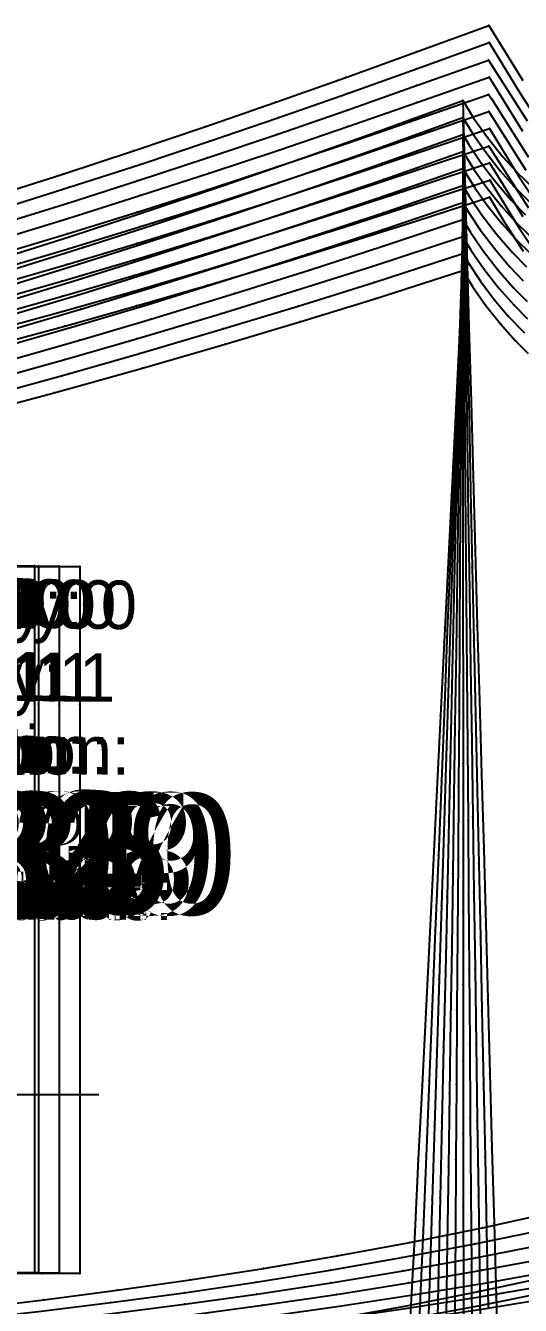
# Model space of a CAD drawing. Extents: x -2408 to 1029, y -526 to 2095.
# Drawn here: x -27.3 to 74.6, y 822.9 to 1086.8 of the extents above; entities that cross this region are included whole.
import ezdxf

# ---------------------------------------------------------------- set-up
doc = ezdxf.new("R2010")
doc.units = 0
doc.layers.add('TEXT', color=7, linetype='Continuous')

# ---------------------------------------------------------------- blocks, each defined once
blk = doc.blocks.new(' -30')
at = {"layer": '1'}
for points in [[(-229.520606, 987.520225), (-214.116548, 987.083314), (-198.889744, 986.803854), (-183.229885, 986.627731), (-167.295553, 986.530983), (-151.580754, 986.653671), (-136.843907, 986.999455), (-122.874949, 987.585204), (-107.751551, 988.469104), (-92.53808, 989.557936), (-77.486431, 990.756362), (-62.287955, 992.040492), (-46.765308, 993.494654), (-31.59976, 995.119355), (-16.677405, 996.901347), (-1.553066, 998.875569), (13.497761, 1001.026741), (28.566463, 1003.387882), (43.726847, 1005.978906), (58.723608, 1008.760932), (73.717036, 1011.77609), (88.621168, 1015.021706)], [(-664.211764, 522.223971), (-649.208861, 523.906612), (-633.890515, 525.762597), (-618.92051, 527.71629), (-603.661537, 529.855638), (-588.732149, 532.098872), (-573.547297, 534.538566), (-558.667414, 537.089756), (-543.569914, 539.84678), (-528.749644, 542.724333), (-513.751022, 545.815439), (-499.001795, 549.037525), (-484.120965, 552.4791), (-469.455603, 556.064147), (-454.548477, 559.909352), (-439.976174, 563.854919), (-425.180316, 568.021698), (-410.684444, 572.239876), (-396.225231, 576.580882), (-381.859507, 581.021738), (-367.446886, 585.576289), (-352.445335, 590.407982), (-349.308945, 585.175632), (-345.561193, 579.31799)]]:
    blk.add_lwpolyline(points, dxfattribs=at)
at = {"layer": '14'}
for points in [[(-230.041771, 974.838048), (-214.56575, 974.39029), (-199.409258, 974.086564), (-184.176903, 973.94043), (-168.404506, 973.803247), (-153.029813, 973.906816), (-137.632361, 974.245926), (-123.507077, 974.803251), (-109.767216, 975.613196), (-94.348727, 976.725192), (-79.364049, 977.862141), (-63.959231, 979.122072), (-49.005641, 980.511038), (-33.632503, 982.122847), (-18.625958, 983.86424), (-3.293244, 985.820636), (11.872398, 987.947367), (27.150515, 990.29395), (42.458572, 992.858966), (57.665661, 995.628768), (72.836435, 998.623553), (87.952669, 1001.852721)], [(-457.184765, 546.089388), (-442.170355, 550.084343), (-423.963504, 555.161139), (-406.897577, 560.120217), (-391.526947, 564.736521), (-376.100539, 569.506744), (-357.994041, 575.302811), (-355.938798, 571.990644), (-353.272464, 568.175218), (-350.228128, 564.300034), (-347.209766, 560.901625), (-344.509268, 558.212614)]]:
    blk.add_lwpolyline(points, dxfattribs=at)
at = {"layer": '2'}
for p in [(-352.445335, 590.407982), (-357.994041, 575.302811), (-357.994041, 575.302811)]:
    blk.add_point(p, dxfattribs=at)
at = {"layer": '3'}
for p in [(73.717036, 1011.77609), (58.723608, 1008.760932), (43.726847, 1005.978906), (28.566463, 1003.387882), (13.497761, 1001.026741), (-1.553066, 998.875569), (72.836435, 998.623553), (-16.677405, 996.901347), (-367.446886, 585.576289), (-349.308945, 585.175632), (-381.859507, 581.021738), (-396.225231, 576.580882), (-410.684444, 572.239876), (-355.938798, 571.990644), (-425.180316, 568.021698), (-376.100539, 569.506744), (-353.272464, 568.175218), (-439.976174, 563.854919), (-391.526947, 564.736521), (-350.228128, 564.300034), (-406.897577, 560.120217), (-358.78186, 559.547635), (-347.209766, 560.901625), (-423.963504, 555.161139), (-442.170355, 550.084343), (-359.557937, 544.069272), (-360.322592, 528.86404), (-361.084233, 513.685404), (-361.829946, 498.666906), (-362.574553, 483.487431), (-363.318647, 468.307932), (-364.092661, 452.698247), (-364.85375, 437.519584), (-365.612888, 422.429259), (-366.374362, 407.250609), (-367.134082, 392.071869), (-367.88499, 377.065575)]:
    blk.add_point(p, dxfattribs=at)
at = {"layer": '7'}
blk.add_line((-766.053925, 405.419922), (-432.919998, 405.419922), dxfattribs=at)
at = {"layer": '8'}
blk.add_lwpolyline([(-357.994041, 575.302811), (-358.78186, 559.547635), (-359.557937, 544.069272), (-360.322592, 528.86404), (-361.084233, 513.685404), (-361.829946, 498.666906), (-362.574553, 483.487431), (-363.318647, 468.307932), (-364.092661, 452.698247), (-364.85375, 437.519584), (-365.612888, 422.429259), (-366.374362, 407.250609), (-367.134082, 392.071869), (-367.88499, 377.065575), (-368.645189, 361.886858), (-369.405699, 346.708157), (-370.180402, 331.244073), (-370.940674, 316.065368), (-371.69304, 301.044358), (-372.44714, 285.989388), (-373.055725, 273.839893)], dxfattribs=at)
at = {"layer": '1'}
for s, p in [('Category: 0', (420.694237, 533.561573)), ('Piece Name:  ', (420.694237, 473.561573))]:
    blk.add_text(s, height=10, dxfattribs=at).set_placement(p)
at = {"layer": 'TEXT', "color": 7}
blk.add_text('g01-30', height=25, dxfattribs=at).set_placement((406.32, 474.66))
blk = doc.blocks.new(' -31')
at = {"layer": '1'}
for points in [[(-230.354188, 985.833593), (-215.338268, 985.438519), (-199.901877, 985.183262), (-184.035778, 985.039444), (-168.025736, 984.886238), (-152.529679, 984.93567), (-138.113903, 985.220737), (-123.104008, 985.77524), (-108.173622, 986.581126), (-93.190491, 987.608126), (-78.160477, 988.752626), (-63.189221, 989.945011), (-47.672531, 991.313117), (-32.73015, 992.82249), (-17.795201, 994.504582), (-2.889159, 996.340467), (12.212112, 998.376714), (27.069524, 1000.571165), (42.309343, 1003.026105), (57.103525, 1005.61325), (72.14837, 1008.460502), (86.862908, 1011.468573)], [(-666.410157, 524.062346), (-651.154775, 525.806184), (-635.87252, 527.696718), (-620.652663, 529.727222), (-605.429271, 531.910601), (-590.252871, 534.244037), (-575.102924, 536.734785), (-559.979017, 539.387488), (-544.915761, 542.200264), (-529.85457, 545.188645), (-514.889655, 548.337808), (-499.902464, 551.677656), (-484.878721, 555.219943), (-469.97898, 558.931053), (-455.304402, 562.781466), (-440.500104, 566.855428), (-425.978798, 571.006232), (-411.251189, 575.350242), (-396.56392, 579.82764), (-382.185382, 584.356341), (-367.568078, 589.057635), (-352.39563, 593.970985), (-346.531497, 584.419356), (-343.945719, 580.455602)]]:
    blk.add_lwpolyline(points, dxfattribs=at)
at = {"layer": '14'}
for points in [[(-230.309778, 973.133422), (-215.019542, 972.729054), (-199.514269, 972.453655), (-184.176903, 972.34024), (-168.717548, 972.168446), (-153.596564, 972.223744), (-138.452891, 972.497168), (-123.963493, 972.997494), (-110.383136, 973.723837), (-95.06787, 974.769831), (-79.6112, 975.902393), (-64.30798, 977.09257), (-48.879834, 978.444808), (-33.60516, 979.96535), (-18.120015, 981.679498), (-2.882535, 983.53499), (12.185967, 985.548397), (27.374519, 987.769931), (42.016069, 990.101471), (57.723407, 992.818572), (72.810402, 995.648884), (87.8611, 998.699277)], [(-454.24103, 549.918212), (-439.194003, 554.031898), (-424.584246, 558.187979), (-407.376708, 563.262602), (-391.867228, 567.987858), (-376.291118, 572.871899), (-357.994041, 578.807983), (-356.898139, 576.988347), (-354.306871, 573.111443), (-351.475357, 569.33881), (-348.594399, 565.915955), (-345.285479, 562.459431)]]:
    blk.add_lwpolyline(points, dxfattribs=at)
at = {"layer": '2'}
for p in [(-352.39563, 593.970985), (-357.994041, 578.807983), (-357.994041, 578.807983)]:
    blk.add_point(p, dxfattribs=at)
at = {"layer": '3'}
for p in [(72.14837, 1008.460502), (57.103525, 1005.61325), (42.309343, 1003.026105), (27.069524, 1000.571165), (12.212112, 998.376714), (-2.889159, 996.340467), (-367.568078, 589.057635), (-382.185382, 584.356341), (-346.531497, 584.419356), (-396.56392, 579.82764), (-356.898139, 576.988347), (-411.251189, 575.350242), (-376.291118, 572.871899), (-354.306871, 573.111443), (-425.978798, 571.006232), (-391.867228, 567.987858), (-351.475357, 569.33881), (-440.500104, 566.855428), (-348.594399, 565.915955), (-407.376708, 563.262602), (-358.649132, 562.686417), (-424.584246, 558.187979), (-439.194003, 554.031898), (-359.267463, 547.518838), (-359.903873, 531.964499), (-360.537909, 516.432865), (-361.157443, 501.065163), (-361.774082, 485.532827), (-362.389768, 470.000454), (-363.004279, 454.703099), (-363.637041, 439.171419), (-364.272866, 423.639861), (-364.903066, 408.198477), (-365.535021, 392.666756), (-366.159478, 377.311497)]:
    blk.add_point(p, dxfattribs=at)
at = {"layer": '7'}
blk.add_line((-766.053925, 405.419922), (-432.919998, 405.419922), dxfattribs=at)
at = {"layer": '8'}
blk.add_lwpolyline([(-357.994041, 578.807983), (-358.649132, 562.686417), (-359.267463, 547.518838), (-359.903873, 531.964499), (-360.537909, 516.432865), (-361.157443, 501.065163), (-361.774082, 485.532827), (-362.389768, 470.000454), (-363.004279, 454.703099), (-363.637041, 439.171419), (-364.272866, 423.639861), (-364.903066, 408.198477), (-365.535021, 392.666756), (-366.159478, 377.311497), (-366.791779, 361.779794), (-367.424438, 346.248108), (-368.041408, 331.099689), (-368.673841, 315.567976), (-369.302066, 300.139236), (-369.923554, 284.876894), (-370.515747, 270.334682)], dxfattribs=at)
at = {"layer": '1'}
for s, p in [('Category: 0', (420.694237, 533.561573)), ('Piece Name:  ', (420.694237, 473.561573))]:
    blk.add_text(s, height=10, dxfattribs=at).set_placement(p)
at = {"layer": 'TEXT', "color": 7}
blk.add_text('g01-31', height=25, dxfattribs=at).set_placement((406.32, 474.66))
blk = doc.blocks.new(' -32')
at = {"layer": '1'}
for points in [[(-230.488011, 984.128957), (-215.247587, 983.767109), (-200.095667, 983.551712), (-184.421997, 983.443756), (-168.741345, 983.257658), (-153.297777, 983.255747), (-138.28339, 983.491439), (-123.274546, 983.983495), (-108.376018, 984.727066), (-93.392798, 985.703898), (-78.046169, 986.826902), (-63.073899, 987.964787), (-47.80115, 989.241333), (-32.854437, 990.673366), (-17.580763, 992.310636), (-2.66784, 994.062031), (12.329512, 995.989364), (27.19852, 998.080667), (42.534483, 1000.433601), (57.345718, 1002.901455), (72.240179, 1005.584932), (86.979833, 1008.449899)], [(-664.318127, 526.376323), (-649.139851, 528.182656), (-634.150362, 530.111492), (-619.009776, 532.210167), (-604.077291, 534.432251), (-588.982202, 536.836607), (-574.121179, 539.363382), (-559.080352, 542.086794), (-544.303937, 544.929842), (-529.327109, 547.985798), (-514.646935, 551.156349), (-499.744754, 554.557768), (-484.923849, 558.130065), (-470.109178, 561.89478), (-455.145661, 565.896072), (-440.426945, 570.019091), (-425.752029, 574.287012), (-411.111505, 578.68026), (-396.005886, 583.354368), (-381.573016, 587.948533), (-367.159228, 592.632732), (-352.483521, 597.48848), (-345.580821, 586.441285)]]:
    blk.add_lwpolyline(points, dxfattribs=at)
at = {"layer": '14'}
blk.add_lwpolyline([(-455.067111, 552.753933), (-439.921329, 556.958915), (-425.203463, 561.209014), (-407.855049, 566.400333), (-392.207183, 571.23579), (-376.481646, 576.235103), (-357.994041, 582.313194), (-356.240614, 579.46992), (-353.604074, 575.650383), (-350.51694, 571.673131), (-347.422102, 568.150191), (-344.637751, 565.352112)], dxfattribs=at)
at = {"layer": '2'}
for p in [(-352.483521, 597.48848), (-357.994041, 582.313194), (-357.994041, 582.313194)]:
    blk.add_point(p, dxfattribs=at)
at = {"layer": '3'}
for p in [(72.240179, 1005.584932), (42.534483, 1000.433601), (57.345718, 1002.901455), (27.19852, 998.080667), (12.329512, 995.989364), (-367.159228, 592.632732), (-381.573016, 587.948533), (-396.005886, 583.354368), (-411.111505, 578.68026), (-356.240614, 579.46992), (-376.481646, 576.235103), (-353.604074, 575.650383), (-425.752029, 574.287012), (-392.207183, 571.23579), (-350.51694, 571.673131), (-440.426945, 570.019091), (-347.422102, 568.150191), (-407.855049, 566.400333), (-358.49787, 566.40859), (-425.203463, 561.209014), (-439.921329, 556.958915), (-358.988057, 550.997434), (-359.474144, 535.786342), (-359.958852, 520.592354), (-360.431675, 505.566142), (-360.900168, 490.37164), (-361.365744, 475.177058), (-361.851347, 459.532016), (-362.332423, 444.337911), (-362.818072, 429.14395), (-363.300177, 414.042294), (-363.782934, 398.848259), (-364.264741, 383.654174), (-364.741199, 368.640575)]:
    blk.add_point(p, dxfattribs=at)
at = {"layer": '7'}
blk.add_line((-766.053925, 405.419922), (-432.919998, 405.419922), dxfattribs=at)
at = {"layer": '8'}
blk.add_lwpolyline([(-357.994041, 582.313194), (-358.49787, 566.40859), (-358.988057, 550.997434), (-359.474144, 535.786342), (-359.958852, 520.592354), (-360.431675, 505.566142), (-360.900168, 490.37164), (-361.365744, 475.177058), (-361.851347, 459.532016), (-362.332423, 444.337911), (-362.818072, 429.14395), (-363.300177, 414.042294), (-363.782934, 398.848259), (-364.264741, 383.654174), (-364.741199, 368.640575), (-365.223946, 353.446515), (-365.716322, 337.953807), (-366.199039, 322.759771), (-366.681662, 307.565715), (-367.17584, 292.008496), (-367.651794, 277.026072), (-367.975731, 266.829491)], dxfattribs=at)
at = {"layer": '1'}
for s, p in [('Category: 0', (420.694237, 533.561573)), ('Piece Name:  ', (420.694237, 473.561573))]:
    blk.add_text(s, height=10, dxfattribs=at).set_placement(p)
at = {"layer": 'TEXT', "color": 7}
blk.add_text('g01-32', height=25, dxfattribs=at).set_placement((406.32, 474.66))
blk = doc.blocks.new(' -33')
at = {"layer": '1'}
for points in [[(-230.644244, 982.430943), (-215.128314, 982.099588), (-199.895578, 981.917391), (-184.203281, 981.841354), (-168.302886, 981.625979), (-153.421344, 981.587268), (-138.063449, 981.77681), (-123.30094, 982.206119), (-108.548373, 982.887436), (-93.220462, 983.840879), (-77.994136, 984.911791), (-62.676554, 986.02466), (-47.469065, 987.237479), (-32.175066, 988.635625), (-17.231059, 990.164291), (-1.969221, 991.878756), (13.18838, 993.745961), (28.409, 995.79834), (43.604009, 998.032983), (58.434574, 1000.400726), (73.568401, 1003.015074), (88.889137, 1005.874152)], [(-665.228335, 528.349747), (-649.990129, 530.206271), (-634.87659, 532.200036), (-619.678619, 534.361611), (-604.621843, 536.66174), (-589.472142, 539.139281), (-574.486704, 541.754952), (-559.394069, 544.55936), (-544.493424, 547.499871), (-529.467563, 550.642369), (-514.66381, 553.916632), (-499.714941, 557.407314), (-485.140691, 560.995245), (-470.280658, 564.846675), (-455.354853, 568.910384), (-440.591216, 573.115335), (-425.866914, 577.467939), (-411.182583, 581.942757), (-396.535575, 586.537491), (-382.080709, 591.199452), (-367.328244, 596.059967), (-352.636604, 600.986977), (-344.464262, 588.243195)]]:
    blk.add_lwpolyline(points, dxfattribs=at)
at = {"layer": '14'}
blk.add_lwpolyline([(-452.056865, 556.645528), (-436.889886, 560.966422), (-422.215828, 565.304088), (-405.021057, 570.560294), (-389.645603, 575.405498), (-374.417217, 580.335224), (-357.994041, 585.818405), (-356.388709, 583.199891), (-353.775874, 579.385145), (-350.671545, 575.359031), (-347.538563, 571.774182), (-344.709566, 568.921538)], dxfattribs=at)
at = {"layer": '2'}
for p in [(-352.636604, 600.986977), (-357.994041, 585.818405), (-357.994041, 585.818405)]:
    blk.add_point(p, dxfattribs=at)
at = {"layer": '3'}
for p in [(73.568401, 1003.015074), (58.434574, 1000.400726), (43.604009, 998.032983), (28.409, 995.79834), (-367.328244, 596.059967), (-382.080709, 591.199452), (-396.535575, 586.537491), (-411.182583, 581.942757), (-356.388709, 583.199891), (-374.417217, 580.335224), (-353.775874, 579.385145), (-425.866914, 577.467939), (-389.645603, 575.405498), (-350.671545, 575.359031), (-440.591216, 573.115335), (-405.021057, 570.560294), (-358.356178, 570.149614), (-347.538563, 571.774182), (-422.215828, 565.304088), (-436.889886, 560.966422), (-358.719727, 554.504655), (-359.083177, 538.963578), (-359.445801, 523.431935), (-359.798016, 508.071864), (-360.144258, 492.539848), (-360.487111, 477.007756), (-360.830012, 461.721146), (-361.188076, 446.189394), (-361.551312, 430.657758), (-361.912148, 415.220494), (-362.272787, 399.688787), (-362.632317, 384.157073), (-362.987864, 368.809854)]:
    blk.add_point(p, dxfattribs=at)
at = {"layer": '7'}
blk.add_line((-766.053925, 405.419922), (-432.919998, 405.419922), dxfattribs=at)
at = {"layer": '8'}
blk.add_lwpolyline([(-357.994041, 585.818405), (-358.356178, 570.149614), (-358.719727, 554.504655), (-359.083177, 538.963578), (-359.445801, 523.431935), (-359.798016, 508.071864), (-360.144258, 492.539848), (-360.487111, 477.007756), (-360.830012, 461.721146), (-361.188076, 446.189394), (-361.551312, 430.657758), (-361.912148, 415.220494), (-362.272787, 399.688787), (-362.632317, 384.157073), (-362.987864, 368.809854), (-363.348292, 353.278146), (-363.699601, 338.147147), (-364.060061, 322.615445), (-364.420403, 307.083761), (-364.776221, 291.747024), (-365.121605, 276.861275), (-365.435715, 263.324299)], dxfattribs=at)
at = {"layer": '1'}
for s, p in [('Category: 0', (420.694237, 533.561573)), ('Annotation: ', (420.694237, 503.561573)), ('Piece Name:  ', (420.694237, 473.561573))]:
    blk.add_text(s, height=10, dxfattribs=at).set_placement(p)
at = {"layer": 'TEXT', "color": 7}
blk.add_text('g01-33', height=25, dxfattribs=at).set_placement((406.32, 474.66))
blk = doc.blocks.new(' -34')
at = {"layer": '1'}
for points in [[(-230.338441, 980.727177), (-214.992801, 980.435879), (-199.882371, 980.286679), (-183.960228, 980.237808), (-168.117949, 979.996712), (-153.058748, 979.924763), (-137.707824, 980.071632), (-122.92949, 980.454594), (-108.321638, 981.081657), (-92.998495, 981.988387), (-77.514769, 983.037739), (-62.201781, 984.109423), (-46.844191, 985.280492), (-31.552026, 986.613769), (-16.180549, 988.119587), (-0.918876, 989.7673), (14.461016, 991.588687), (29.684126, 993.561033), (44.651744, 995.673969), (59.824846, 998.00029), (74.945261, 1000.509818), (90.055324, 1003.215849)], [(-662.050227, 530.814204), (-647.039377, 532.7259), (-631.96861, 534.801667), (-617.000187, 537.021439), (-601.984106, 539.409805), (-587.066038, 541.945993), (-572.11953, 544.653666), (-557.260277, 547.514416), (-542.397202, 550.548084), (-527.605879, 553.741685), (-512.839007, 557.107352), (-498.125376, 560.641724), (-483.576454, 564.319484), (-468.950999, 568.203136), (-454.080786, 572.34349), (-439.550443, 576.567813), (-425.142597, 580.902553), (-410.686819, 585.376287), (-396.269689, 589.97212), (-381.667673, 594.771247), (-367.320553, 599.581451), (-352.448769, 604.59671), (-346.396736, 594.718952), (-343.959146, 590.994811)]]:
    blk.add_lwpolyline(points, dxfattribs=at)
at = {"layer": '14'}
blk.add_lwpolyline([(-452.853805, 559.489822), (-437.587211, 563.90455), (-422.804921, 568.338224), (-405.470242, 573.712695), (-389.958744, 578.668471), (-374.585747, 583.71206), (-357.994041, 589.323578), (-356.796863, 587.34535), (-354.380257, 583.736275), (-351.390953, 579.755572), (-348.319956, 576.132884), (-345.520292, 573.209421)], dxfattribs=at)
at = {"layer": '2'}
for p in [(-352.448769, 604.59671), (-357.994041, 589.323578), (-357.994041, 589.323578)]:
    blk.add_point(p, dxfattribs=at)
at = {"layer": '3'}
for p in [(74.945261, 1000.509818), (59.824846, 998.00029), (-367.320553, 599.581451), (-381.667673, 594.771247), (-346.396736, 594.718952), (-396.269689, 589.97212), (-356.796863, 587.34535), (-410.686819, 585.376287), (-374.585747, 583.71206), (-354.380257, 583.736275), (-425.142597, 580.902553), (-389.958744, 578.668471), (-351.390953, 579.755572), (-439.550443, 576.567813), (-348.319956, 576.132884), (-405.470242, 573.712695), (-358.232784, 573.314169), (-422.804921, 568.338224), (-437.587211, 563.90455), (-358.462428, 558.04015), (-358.692348, 542.89281), (-358.922183, 527.744832), (-359.146703, 512.596784), (-359.369416, 496.9027), (-359.579519, 481.754431), (-359.789396, 466.856898), (-360.022707, 450.987489), (-360.251846, 435.839505), (-360.480858, 420.787976), (-360.709181, 405.639974), (-360.935904, 390.491966), (-361.170325, 374.811117)]:
    blk.add_point(p, dxfattribs=at)
at = {"layer": '7'}
blk.add_line((-766.053925, 405.419922), (-432.919998, 405.419922), dxfattribs=at)
at = {"layer": '8'}
blk.add_lwpolyline([(-357.994041, 589.323578), (-358.232784, 573.314169), (-358.462428, 558.04015), (-358.692348, 542.89281), (-358.922183, 527.744832), (-359.146703, 512.596784), (-359.369416, 496.9027), (-359.579519, 481.754431), (-359.789396, 466.856898), (-360.022707, 450.987489), (-360.251846, 435.839505), (-360.480858, 420.787976), (-360.709181, 405.639974), (-360.935904, 390.491966), (-361.170325, 374.811117), (-361.397397, 359.663089), (-361.624845, 344.515086), (-361.856973, 329.055137), (-362.08426, 313.90714), (-362.31091, 298.797827), (-362.541301, 283.44087), (-362.765018, 268.530517), (-362.895737, 259.819088)], dxfattribs=at)
at = {"layer": '1'}
for s, p in [('Category: 0', (420.694237, 533.561573)), ('Annotation: ', (420.694237, 503.561573)), ('Piece Name:  ', (420.694237, 473.561573))]:
    blk.add_text(s, height=10, dxfattribs=at).set_placement(p)
at = {"layer": 'TEXT', "color": 7}
blk.add_text('g01-34', height=25, dxfattribs=at).set_placement((406.32, 474.66))
blk = doc.blocks.new(' -35')
at = {"layer": '1'}
for points in [[(-230.680906, 979.043986), (-214.761059, 978.775616), (-199.831895, 978.658127), (-183.937511, 978.637161), (-167.91933, 978.3671), (-153.273203, 978.263564), (-137.581065, 978.366736), (-122.473683, 978.712175), (-108.132263, 979.284806), (-93.046583, 980.132548), (-77.806866, 981.122235), (-62.730958, 982.135285), (-47.556552, 983.23854), (-32.497701, 984.477851), (-17.328552, 985.87939), (-2.297197, 987.417575), (12.961771, 989.131927), (27.959361, 990.970578), (43.309883, 993.0213), (58.262805, 995.1937), (73.202795, 997.542292), (88.10029, 1000.067095)], [(-660.259363, 533.132611), (-645.339638, 535.103503), (-630.382527, 537.238837), (-615.507591, 539.523215), (-600.604739, 541.975184), (-585.782302, 544.578682), (-570.948097, 547.351505), (-556.186379, 550.279823), (-541.434487, 553.377812), (-526.742249, 556.636891), (-512.0854, 560.06372), (-497.471724, 563.658783), (-482.900685, 567.425697), (-468.376014, 571.365136), (-453.663837, 575.541579), (-439.233095, 579.81136), (-424.572947, 584.296552), (-410.216755, 588.811522), (-395.898749, 593.445238), (-381.5822, 598.21712), (-367.333091, 603.058854), (-352.609406, 608.090019), (-344.95567, 595.983199)]]:
    blk.add_lwpolyline(points, dxfattribs=at)
at = {"layer": '14'}
blk.add_lwpolyline([(-451.818854, 562.854263), (-436.681701, 567.316264), (-422.040011, 571.785587), (-404.887031, 577.190707), (-389.552192, 582.164579), (-374.366956, 587.217694), (-357.994041, 592.828789), (-356.659689, 590.634881), (-354.097626, 586.845762), (-350.961305, 582.728762), (-347.75576, 579.022378), (-344.842629, 576.060912)], dxfattribs=at)
at = {"layer": '2'}
for p in [(-352.609406, 608.090019), (-357.994041, 592.828789), (-357.994041, 592.828789)]:
    blk.add_point(p, dxfattribs=at)
at = {"layer": '3'}
for p in [(73.202795, 997.542292), (-367.333091, 603.058854), (-381.5822, 598.21712), (-395.898749, 593.445238), (-410.216755, 588.811522), (-356.659689, 590.634881), (-374.366956, 587.217694), (-354.097626, 586.845762), (-424.572947, 584.296552), (-389.552192, 582.164579), (-350.961305, 582.728762), (-439.233095, 579.81136), (-347.75576, 579.022378), (-404.887031, 577.190707), (-358.10507, 577.086023), (-422.040011, 571.785587), (-436.681701, 567.316264), (-358.216104, 561.603627), (-358.329169, 546.146793), (-358.442452, 530.676502), (-358.550565, 515.206176), (-358.648017, 499.914978), (-358.741122, 484.44456), (-358.836891, 468.97415), (-358.940036, 453.75982), (-359.05188, 438.28952), (-359.165799, 422.819241), (-359.277038, 407.447403), (-359.387175, 391.977098), (-359.495472, 376.699298)]:
    blk.add_point(p, dxfattribs=at)
at = {"layer": '7'}
blk.add_line((-766.053925, 405.419922), (-432.919998, 405.419922), dxfattribs=at)
at = {"layer": '8'}
blk.add_lwpolyline([(-357.994041, 592.828789), (-358.10507, 577.086023), (-358.216104, 561.603627), (-358.329169, 546.146793), (-358.442452, 530.676502), (-358.550565, 515.206176), (-358.648017, 499.914978), (-358.741122, 484.44456), (-358.836891, 468.97415), (-358.940036, 453.75982), (-359.05188, 438.28952), (-359.165799, 422.819241), (-359.277038, 407.447403), (-359.387175, 391.977098), (-359.495472, 376.699298), (-359.605702, 361.229002), (-359.716393, 345.758691), (-359.824154, 330.706494), (-359.934742, 315.236191), (-360.045242, 299.765885), (-360.153836, 284.564298), (-360.262756, 269.321207), (-360.355721, 256.313896)], dxfattribs=at)
at = {"layer": '1'}
for s, p in [('Category: 0', (420.694237, 533.561573)), ('Quantity: 1', (420.694237, 518.561573)), ('Annotation: ', (420.694237, 503.561573)), ('Piece Name:  ', (420.694237, 473.561573))]:
    blk.add_text(s, height=10, dxfattribs=at).set_placement(p)
at = {"layer": 'TEXT', "color": 7}
blk.add_text('g01-35', height=25, dxfattribs=at).set_placement((406.32, 474.66))
blk = doc.blocks.new(' -36')
at = {"layer": '1'}
for points in [[(-229.671196, 977.337734), (-214.526717, 977.118518), (-199.544562, 977.030097), (-183.915882, 977.036591), (-167.950092, 976.741205), (-152.978729, 976.605931), (-137.268569, 976.672079), (-122.12241, 976.976183), (-107.446996, 977.520182), (-92.321248, 978.32941), (-77.600391, 979.250239), (-61.924676, 980.270294), (-47.017724, 981.31363), (-31.357583, 982.547478), (-16.625817, 983.851296), (-0.992572, 985.389894), (13.833781, 986.994781), (29.434275, 988.836413), (44.440064, 990.766333), (59.442097, 992.862699), (74.419603, 995.127874), (89.460761, 997.580781)], [(-453.947079, 578.537024), (-439.448087, 582.895372), (-425.078405, 587.357134), (-410.654085, 591.957429), (-396.268416, 596.676349), (-381.719951, 601.589449), (-367.404189, 606.516615), (-352.650375, 611.622849), (-352.009902, 610.636217), (-346.723648, 602.248358), (-344.459914, 598.716751)]]:
    blk.add_lwpolyline(points, dxfattribs=at)
at = {"layer": '14'}
blk.add_lwpolyline([(-452.610645, 565.692518), (-437.374367, 570.249362), (-422.625057, 574.815658), (-405.333042, 580.34016), (-389.86307, 585.425591), (-374.534244, 590.593536), (-357.994041, 596.334), (-355.498296, 592.368783), (-352.78552, 588.567302), (-349.871651, 584.921698), (-347.153848, 581.886235), (-344.123798, 578.894252)], dxfattribs=at)
at = {"layer": '2'}
for p in [(-352.650375, 611.622849), (-357.994041, 596.334), (-357.994041, 596.334)]:
    blk.add_point(p, dxfattribs=at)
at = {"layer": '3'}
for p in [(-352.009902, 610.636217), (-367.404189, 606.516615), (-346.723648, 602.248358), (-381.719951, 601.589449), (-396.268416, 596.676349), (-410.654085, 591.957429), (-355.498296, 592.368783), (-374.534244, 590.593536), (-352.78552, 588.567302), (-425.078405, 587.357134), (-389.86307, 585.425591), (-349.871651, 584.921698), (-439.448087, 582.895372), (-347.153848, 581.886235), (-405.333042, 580.34016), (-357.986258, 580.263284), (-422.625057, 574.815658), (-437.374367, 570.249362), (-357.980483, 564.458349), (-357.9771, 549.431499), (-357.97405, 534.390923), (-357.966692, 519.350346), (-357.949904, 503.740674), (-357.927372, 488.700112), (-357.905855, 473.659549), (-357.891746, 458.128292), (-357.885815, 443.08771), (-357.883123, 428.047136), (-357.879272, 412.355052), (-357.873467, 397.314466), (-357.866747, 382.273902), (-357.860029, 366.677824)]:
    blk.add_point(p, dxfattribs=at)
at = {"layer": '7'}
blk.add_line((-766.053925, 405.419922), (-432.919998, 405.419922), dxfattribs=at)
at = {"layer": '8'}
blk.add_lwpolyline([(-357.994041, 596.334), (-357.986258, 580.263284), (-357.980483, 564.458349), (-357.9771, 549.431499), (-357.97405, 534.390923), (-357.966692, 519.350346), (-357.949904, 503.740674), (-357.927372, 488.700112), (-357.905855, 473.659549), (-357.891746, 458.128292), (-357.885815, 443.08771), (-357.883123, 428.047136), (-357.879272, 412.355052), (-357.873467, 397.314466), (-357.866747, 382.273902), (-357.860029, 366.677824), (-357.854128, 351.637242), (-357.848458, 336.596676), (-357.842569, 321.230885), (-357.836665, 306.190293), (-357.830455, 290.448863), (-357.824549, 275.396306), (-357.818728, 260.484553), (-357.815742, 252.808685)], dxfattribs=at)
at = {"layer": '1'}
for s, p in [('Category: 0', (420.694237, 533.561573)), ('Quantity: 1', (420.694237, 518.561573)), ('Annotation: ', (420.694237, 503.561573)), ('Piece Name:  ', (420.694237, 473.561573))]:
    blk.add_text(s, height=10, dxfattribs=at).set_placement(p)
at = {"layer": 'TEXT', "color": 7}
blk.add_text('g01-36', height=25, dxfattribs=at).set_placement((406.32, 474.66))
blk = doc.blocks.new(' -37')
at = {"layer": '1'}
for points in [[(-660.080198, 537.350328), (-645.159821, 539.428998), (-630.22631, 541.678579), (-615.355772, 544.088088), (-600.473925, 546.670138), (-585.660938, 549.411393), (-570.845236, 552.325627), (-556.097707, 555.399624), (-541.362303, 558.645732), (-526.688375, 562.053785), (-512.046931, 565.630714), (-497.454778, 569.373538), (-482.723423, 573.336234), (-468.222901, 577.419735), (-453.541508, 581.736397), (-439.135533, 586.141028), (-424.52294, 590.752445), (-410.191594, 595.394919), (-395.898429, 600.152824), (-381.643115, 605.033216), (-367.418743, 609.993239), (-352.547989, 615.206528), (-345.659235, 604.035327)], [(470.657582, 546.451263), (478.035278, 546.451263), (478.035278, 518.003273), (478.035278, 400.671844), (470.295849, 400.671844)]]:
    blk.add_lwpolyline(points, dxfattribs=at)
at = {"layer": '14'}
blk.add_lwpolyline([(-451.575449, 569.067903), (-436.468919, 573.670386), (-421.860402, 578.270696), (-404.750193, 583.82387), (-389.456867, 588.925581), (-374.315692, 594.101211), (-357.994041, 599.839211), (-355.644502, 596.092693), (-352.937629, 592.276243), (-350.002242, 588.583155), (-347.25215, 585.496901), (-344.178041, 582.45044)], dxfattribs=at)
at = {"layer": '2'}
for p in [(-352.547989, 615.206528), (-357.994041, 599.839211), (-357.994041, 599.839211), (478.035278, 546.451263), (478.035278, 518.003273), (478.035278, 400.671844)]:
    blk.add_point(p, dxfattribs=at)
at = {"layer": '3'}
for p in [(-367.418743, 609.993239), (-381.643115, 605.033216), (-395.898429, 600.152824), (-410.191594, 595.394919), (-374.315692, 594.101211), (-355.644502, 596.092693), (-352.937629, 592.276243), (-424.52294, 590.752445), (-389.456867, 588.925581), (-350.002242, 588.583155), (-439.135533, 586.141028), (-404.750193, 583.82387), (-357.872231, 584.064936), (-347.25215, 585.496901), (-421.860402, 578.270696), (-436.468919, 573.670386), (-357.756174, 568.812925), (-357.641826, 553.514255), (-357.527834, 538.1667), (-357.409938, 522.819186), (-357.285102, 507.658387), (-357.15155, 492.310991), (-357.017919, 476.963593), (-356.893468, 461.882822), (-356.775165, 446.535295), (-356.661063, 431.187733), (-356.547517, 415.942769), (-356.430967, 400.595233), (-356.31318, 385.247712), (-356.196898, 370.100727)]:
    blk.add_point(p, dxfattribs=at)
at = {"layer": '7'}
blk.add_line((-766.053925, 405.419922), (-432.919998, 405.419922), dxfattribs=at)
at = {"layer": '8'}
blk.add_lwpolyline([(-357.994041, 599.839211), (-357.872231, 584.064936), (-357.756174, 568.812925), (-357.641826, 553.514255), (-357.527834, 538.1667), (-357.409938, 522.819186), (-357.285102, 507.658387), (-357.15155, 492.310991), (-357.017919, 476.963593), (-356.893468, 461.882822), (-356.775165, 446.535295), (-356.661063, 431.187733), (-356.547517, 415.942769), (-356.430967, 400.595233), (-356.31318, 385.247712), (-356.196898, 370.100727), (-356.079687, 354.753207), (-355.96282, 339.405684), (-355.843415, 323.726308), (-355.726375, 308.378797), (-355.609575, 293.071471), (-355.494618, 278.003513), (-355.379055, 262.852818), (-355.275726, 249.303493)], dxfattribs=at)
at = {"layer": '1'}
for s, p in [('Category: 0', (420.694237, 533.561573)), ('Quantity: 1', (420.694237, 518.561573)), ('Annotation: ', (420.694237, 503.561573)), ('Piece Name:  ', (420.694237, 473.561573))]:
    blk.add_text(s, height=10, dxfattribs=at).set_placement(p)
at = {"layer": 'TEXT', "color": 7}
blk.add_text('g01-37', height=25, dxfattribs=at).set_placement((406.32, 474.66))
blk = doc.blocks.new(' -38')
at = {"layer": '1'}
for points in [[(-661.671447, 539.230292), (-646.668726, 541.35564), (-631.636575, 543.661209), (-616.686515, 546.12977), (-601.703963, 548.780482), (-586.814419, 551.591128), (-571.896253, 554.584631), (-557.075061, 557.73593), (-542.236059, 561.069564), (-527.491154, 564.560448), (-512.745739, 568.23069), (-498.085054, 572.059867), (-483.200739, 576.134396), (-468.633512, 580.305464), (-453.814995, 584.732417), (-439.344134, 589.225314), (-425.018829, 593.811516), (-410.622658, 598.538997), (-396.265102, 603.38172), (-381.776276, 608.405902), (-367.488449, 613.450879), (-352.700005, 618.700371), (-344.728151, 606.157407)], [(470.657582, 546.451263), (478.035278, 546.451263), (478.035278, 518.003273), (478.035278, 400.671844), (470.295849, 400.671844)]]:
    blk.add_lwpolyline(points, dxfattribs=at)
at = {"layer": '14'}
blk.add_lwpolyline([(-452.362116, 571.900189), (-437.156952, 576.598504), (-422.441423, 581.296733), (-405.193059, 586.970376), (-389.765498, 592.184611), (-374.48174, 597.476015), (-357.994041, 603.344383), (-356.757432, 601.306332), (-354.094893, 597.361753), (-351.386877, 593.778506), (-348.07835, 589.894315), (-345.041439, 586.770174)], dxfattribs=at)
at = {"layer": '2'}
for p in [(-352.700005, 618.700371), (-357.994041, 603.344383), (-357.994041, 603.344383), (478.035278, 546.451263), (478.035278, 518.003273), (478.035278, 400.671844)]:
    blk.add_point(p, dxfattribs=at)
at = {"layer": '3'}
for p in [(-367.488449, 613.450879), (-381.776276, 608.405902), (-396.265102, 603.38172), (-356.757432, 601.306332), (-410.622658, 598.538997), (-374.48174, 597.476015), (-354.094893, 597.361753), (-425.018829, 593.811516), (-389.765498, 592.184611), (-351.386877, 593.778506), (-439.344134, 589.225314), (-348.07835, 589.894315), (-405.193059, 586.970376), (-357.757929, 587.254624), (-422.441423, 581.296733), (-437.156952, 576.598504), (-357.531393, 571.697565), (-357.306276, 556.092905), (-357.081181, 540.438379), (-356.852105, 524.783918), (-356.617269, 509.319966), (-356.372216, 493.665735), (-356.127082, 478.011517), (-355.893204, 462.629209), (-355.663709, 446.974751), (-355.438498, 431.320228), (-355.214578, 415.770351), (-354.986863, 400.11586), (-354.757885, 384.461385), (-354.531864, 369.011453)]:
    blk.add_point(p, dxfattribs=at)
at = {"layer": '7'}
blk.add_line((-766.053925, 405.419922), (-432.919998, 405.419922), dxfattribs=at)
at = {"layer": '8'}
blk.add_lwpolyline([(-357.994041, 603.344383), (-357.757929, 587.254624), (-357.531393, 571.697565), (-357.306276, 556.092905), (-357.081181, 540.438379), (-356.852105, 524.783918), (-356.617269, 509.319966), (-356.372216, 493.665735), (-356.127082, 478.011517), (-355.893204, 462.629209), (-355.663709, 446.974751), (-355.438498, 431.320228), (-355.214578, 415.770351), (-354.986863, 400.11586), (-354.757885, 384.461385), (-354.531864, 369.011453), (-354.303478, 353.35699), (-354.075445, 337.702504), (-353.853879, 322.492269), (-353.625682, 306.837786), (-353.397413, 291.183321), (-353.173324, 275.814354), (-352.95453, 260.806678), (-352.735748, 245.798283)], dxfattribs=at)
at = {"layer": '1'}
for s, p in [('Category: 0', (420.694237, 533.561573)), ('Quantity: 1', (420.694237, 518.561573)), ('Annotation: ', (420.694237, 503.561573)), ('Piece Name:  ', (420.694237, 473.561573))]:
    blk.add_text(s, height=10, dxfattribs=at).set_placement(p)
at = {"layer": 'TEXT', "color": 7}
blk.add_text('g01-38', height=25, dxfattribs=at).set_placement((406.32, 474.66))
blk = doc.blocks.new(' -39')
at = {"layer": '1'}
for points in [[(-659.890682, 541.571506), (-644.970761, 543.757919), (-630.060323, 546.121574), (-615.195589, 548.656017), (-600.334269, 551.367967), (-585.532309, 554.246599), (-570.734664, 557.302103), (-556.003023, 560.521278), (-541.283761, 563.915415), (-526.629887, 567.471813), (-512.003611, 571.198773), (-497.434696, 575.08866), (-482.537216, 579.252351), (-468.062453, 583.479151), (-453.412155, 587.935513), (-439.032396, 592.474253), (-424.467741, 597.21107), (-410.162542, 601.980362), (-395.895473, 606.861773), (-381.701888, 611.84959), (-367.503409, 616.927232), (-352.518044, 622.313766), (-346.217011, 611.928759), (-344.12929, 608.762691)], [(470.657582, 546.451263), (478.035278, 546.451263), (478.035278, 518.003273), (478.035278, 400.671844), (470.295849, 400.671844)]]:
    blk.add_lwpolyline(points, dxfattribs=at)
at = {"layer": '14'}
blk.add_lwpolyline([(-451.326761, 575.286543), (-436.251662, 580.028849), (-421.677097, 584.759452), (-404.610617, 590.459789), (-389.359678, 595.688485), (-374.263446, 600.98573), (-357.994041, 606.849594), (-355.924687, 603.52594), (-353.23595, 599.689386), (-350.260897, 595.905059), (-347.447769, 592.718181), (-344.286357, 589.562865)], dxfattribs=at)
at = {"layer": '2'}
for p in [(-352.518044, 622.313766), (-357.994041, 606.849594), (-357.994041, 606.849594), (478.035278, 546.451263), (478.035278, 518.003273), (478.035278, 400.671844)]:
    blk.add_point(p, dxfattribs=at)
at = {"layer": '3'}
for p in [(-367.503409, 616.927232), (-381.701888, 611.84959), (-346.217011, 611.928759), (-395.895473, 606.861773), (-410.162542, 601.980362), (-355.924687, 603.52594), (-374.263446, 600.98573), (-353.23595, 599.689386), (-424.467741, 597.21107), (-389.359678, 595.688485), (-350.260897, 595.905059), (-439.032396, 592.474253), (-347.447769, 592.718181), (-404.610617, 590.459789), (-357.657288, 591.085014), (-421.677097, 584.759452), (-436.251662, 580.028849), (-357.323058, 575.35745), (-357.004342, 560.267766), (-356.685109, 545.104342), (-356.362903, 529.940978), (-356.020062, 514.173832), (-355.682332, 499.010802), (-355.342786, 483.84782), (-354.996695, 468.16401), (-354.670759, 453.000735), (-354.350238, 437.837325), (-354.031135, 422.673903), (-353.712454, 407.617195), (-353.389789, 392.453851), (-353.066475, 377.290501)]:
    blk.add_point(p, dxfattribs=at)
at = {"layer": '7'}
blk.add_line((-766.053925, 405.419922), (-432.919998, 405.419922), dxfattribs=at)
at = {"layer": '8'}
blk.add_lwpolyline([(-357.994041, 606.849594), (-357.657288, 591.085014), (-357.323058, 575.35745), (-357.004342, 560.267766), (-356.685109, 545.104342), (-356.362903, 529.940978), (-356.020062, 514.173832), (-355.682332, 499.010802), (-355.342786, 483.84782), (-354.996695, 468.16401), (-354.670759, 453.000735), (-354.350238, 437.837325), (-354.031135, 422.673903), (-353.712454, 407.617195), (-353.389789, 392.453851), (-353.066475, 377.290501), (-352.730974, 361.537636)], dxfattribs=at)
at = {"layer": '1'}
for s, p in [('Category: 0', (420.694237, 533.561573)), ('Quantity: 1', (420.694237, 518.561573)), ('Annotation: ', (420.694237, 503.561573)), ('Piece Name:  ', (420.694237, 473.561573))]:
    blk.add_text(s, height=10, dxfattribs=at).set_placement(p)
at = {"layer": 'TEXT', "color": 7}
blk.add_text('g01-39', height=25, dxfattribs=at).set_placement((406.32, 474.66))
blk = doc.blocks.new(' -40')
at = {"layer": '1'}
for points in [[(-664.419516, 543.02561), (-649.084408, 545.272229), (-633.786659, 547.706938), (-618.511592, 550.330633), (-603.7548, 553.047918), (-588.546794, 556.036019), (-573.85124, 559.104537), (-558.717997, 562.45072), (-544.098547, 565.863179), (-529.047505, 569.561483), (-514.519214, 573.309852), (-499.55746, 577.354265), (-484.668844, 581.566154), (-469.805239, 585.957793), (-455.102554, 590.483715), (-440.339127, 595.200312), (-425.797233, 599.986683), (-411.112269, 604.942823), (-396.46833, 610.018096), (-382.08291, 615.136337), (-367.508679, 620.408828), (-352.620316, 625.823746), (-345.605306, 614.467481)], [(455.366472, 546.451263), (470.657582, 546.451263), (478.035278, 546.451263), (478.035278, 518.003273), (478.035278, 400.671844), (470.295849, 400.671844), (455.062391, 400.671844)]]:
    blk.add_lwpolyline(points, dxfattribs=at)
at = {"layer": '14'}
blk.add_lwpolyline([(-454.075634, 577.498181), (-439.04859, 582.268428), (-424.460584, 587.047365), (-407.281294, 592.839374), (-391.799481, 598.197547), (-376.253188, 603.70471), (-357.994041, 610.354805), (-355.686486, 606.67362), (-352.83637, 602.661264), (-349.713708, 598.762944), (-346.776328, 595.517293), (-343.487037, 592.34059)], dxfattribs=at)
at = {"layer": '2'}
for p in [(-352.620316, 625.823746), (-357.994041, 610.354805), (-357.994041, 610.354805), (478.035278, 546.451263), (478.035278, 518.003273), (478.035278, 400.671844)]:
    blk.add_point(p, dxfattribs=at)
at = {"layer": '3'}
for p in [(-367.508679, 620.408828), (-382.08291, 615.136337), (-396.46833, 610.018096), (-411.112269, 604.942823), (-355.686486, 606.67362), (-376.253188, 603.70471), (-352.83637, 602.661264), (-425.797233, 599.986683), (-391.799481, 598.197547), (-349.713708, 598.762944), (-440.339127, 595.200312), (-357.547462, 594.287078), (-346.776328, 595.517293), (-407.281294, 592.839374), (-424.460584, 587.047365), (-439.04859, 582.268428), (-357.125426, 579.043594), (-356.702283, 563.690599), (-356.277536, 548.235545), (470.657582, 546.451263), (-355.849995, 532.780574), (-355.420845, 517.523653), (-354.9778, 502.069111), (-354.532194, 486.614651), (-354.098767, 471.442744), (-353.665907, 455.987916), (-353.239207, 440.532914), (-352.814597, 425.077872), (-352.391445, 409.731587), (470.295849, 400.671844), (-351.96337, 394.276621), (-351.53446, 378.821678), (-351.111673, 363.579299)]:
    blk.add_point(p, dxfattribs=at)
at = {"layer": '7'}
blk.add_line((-766.053925, 405.419922), (-432.919998, 405.419922), dxfattribs=at)
at = {"layer": '8'}
blk.add_lwpolyline([(-357.994041, 610.354805), (-357.547462, 594.287078), (-357.125426, 579.043594), (-356.702283, 563.690599), (-356.277536, 548.235545), (-355.849995, 532.780574), (-355.420845, 517.523653), (-354.9778, 502.069111), (-354.532194, 486.614651), (-354.098767, 471.442744), (-353.665907, 455.987916), (-353.239207, 440.532914), (-352.814597, 425.077872), (-352.391445, 409.731587), (-351.96337, 394.276621), (-351.53446, 378.821678), (-351.111673, 363.579299), (-350.683565, 348.124335)], dxfattribs=at)
at = {"layer": '1'}
for s, p in [('Category: 0', (420.694237, 533.561573)), ('Quantity: 1', (420.694237, 518.561573)), ('Annotation: ', (420.694237, 503.561573)), ('Size: 40', (420.694237, 488.561573)), ('Piece Name:  ', (420.694237, 473.561573))]:
    blk.add_text(s, height=10, dxfattribs=at).set_placement(p)
at = {"layer": 'TEXT', "color": 7}
blk.add_text('g01-40', height=25, dxfattribs=at).set_placement((406.32, 474.66))

msp = doc.modelspace()

# ---------------------------------------------------------------- block references
at = {"layer": '1'}
for name, p in [(' -32', (420.69429, 460.98861)), (' -34', (420.69429, 460.98861)), (' -36', (420.69429, 460.98861)), (' -38', (420.69429, 460.98861)), (' -33', (420.69429, 460.98861)), (' -35', (420.69429, 460.98861)), (' -37', (420.69429, 460.98861)), (' -39', (420.69429, 460.98861)), (' -40', (420.69429, 460.98861)), (' -31', (420.69429, 460.98861)), (' -30', (420.69429, 460.98861)), (' -32', (-514.58038, 429.196867)), (' -34', (-512.877729, 429.098086)), (' -33', (-513.729155, 429.147803)), (' -36', (-507.788996, 429.001375)), (' -35', (-508.640982, 429.051384)), (' -38', (-502.699294, 428.903101)), (' -31', (-515.430888, 429.247568)), (' -37', (-503.551747, 428.953571)), (' -30', (-516.281493, 429.297884)), (' -39', (-498.461818, 428.854057)), (' -40', (-494.224148, 428.804325)), (' -32', (-6.918598, -172.870121)), (' -36', (-6.940789, -172.870126)), (' -34', (-6.929678, -172.869999)), (' -35', (-6.935229, -172.87)), (' -33', (-6.924133, -172.870029)), (' -31', (-6.913053, -172.870221)), (' -30', (-6.907502, -172.870213))]:
    msp.add_blockref(name, p, dxfattribs=at)

doc.saveas('drawing.dxf')
